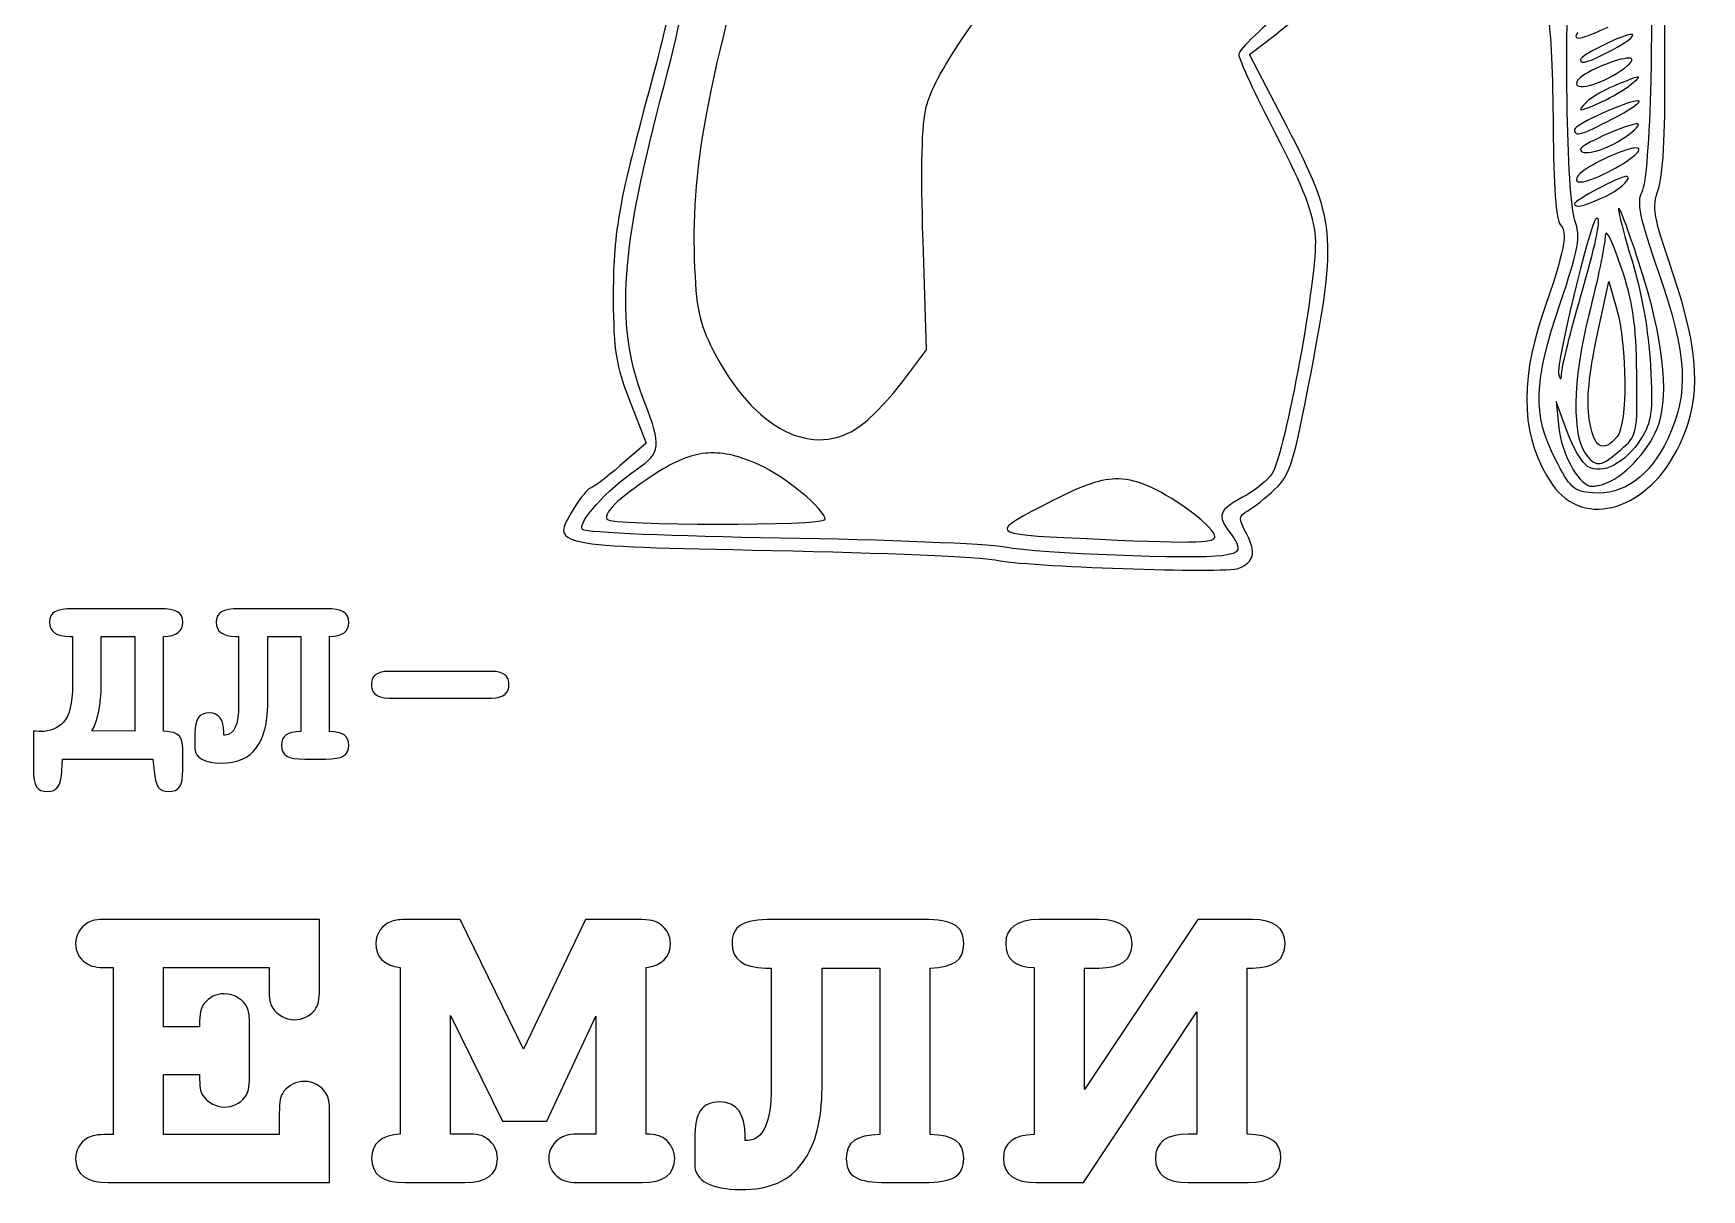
# Model space of a CAD drawing. Extents: x 3 to 90, y 5 to 114.
# Drawn here: x 54.22 to 89.56, y 5.47 to 29.95 of the extents above; entities that cross this region are included whole.
import ezdxf

# ---------------------------------------------------------------- set-up
doc = ezdxf.new("R2010")
doc.units = 0
doc.layers.add('Layer_1', color=7, linetype='CONTINUOUS')

msp = doc.modelspace()

# ---------------------------------------------------------------- linework, layer by layer
at = {"layer": 'Layer_1', "color": 7}
for points in [[(88.783209, 29.136525), (88.77184, 31.207717), (89.231244, 31.193247)], [(80.780598, 27.973289), (79.981681, 29.510145), (80.281403, 29.730287)], [(72.655514, 22.605658), (73.14127, 23.25213), (73.066856, 25.564134)], [(87.341955, 23.531181), (87.592584, 24.701653), (87.592584, 24.701653)], [(87.592584, 24.701653), (87.756398, 24.130113)], [(66.85535, 22.164341), (67.202615, 21.27809), (66.653295, 20.802666)], [(86.703751, 21.537506), (86.476373, 22.161756), (86.535801, 21.601067)], [(56.895152, 17.77047), (55.060707, 17.77047)], [(60.414101, 17.77047), (58.585301, 17.77047)], [(54.992974, 17.18345), (55.026844, 17.18345), (55.038134, 17.18345), (55.049424, 17.18345), (55.049424, 16.15052)], [(55.659017, 17.18345), (56.370217, 17.18345), (56.370217, 15.17403), (55.461461, 15.18533)], [(55.659017, 16.15053), (55.659017, 17.18345)], [(56.979819, 15.17403), (56.979819, 17.18345)], [(58.500635, 17.18345), (58.528855, 17.18345), (58.568365, 17.18345), (58.568365, 15.73847)], [(59.183651, 15.73843), (59.183651, 17.18341), (59.883563, 17.18341), (59.883563, 15.16834)], [(60.493163, 15.16834), (60.493124, 17.18345)], [(63.921762, 16.44403), (61.754295, 16.44403)], [(61.754295, 15.87958), (63.921762, 15.87958)], [(54.377735, 15.16838), (54.332575, 15.16838), (54.270485, 15.17438), (54.259195, 15.17438), (54.253595, 15.17438), (54.219725, 15.17438), (54.219725, 14.36158)], [(57.642718, 15.12319), (57.642718, 14.80145)], [(58.280498, 15.09501), (58.274898, 15.09501), (58.252318, 15.09501), (58.252318, 15.15141)], [(54.823681, 14.34464), (54.834971, 14.58736), (56.754039, 14.58701)], [(56.754039, 14.58701), (56.776619, 14.33301)], [(57.386219, 14.36123), (57.386219, 14.69989)], [(59.968229, 14.58697), (60.41414, 14.58697)], [(60.278807, 9.73631), (60.278807, 11.18834), (55.804174, 11.18834)], [(67.024967, 11.18834), (65.918655, 11.18834), (64.604911, 8.44232), (63.261533, 11.18834), (62.1651, 11.18834)], [(73.079675, 11.18828), (69.879275, 11.18828)], [(76.793353, 11.18828), (75.51912, 11.18828)], [(80.043142, 11.18828), (78.887442, 11.18828), (76.487142, 7.59277), (76.487142, 10.161), (76.793353, 10.161)], [(55.804174, 10.17095), (55.912829, 10.17095), (55.912829, 6.63471), (55.804174, 6.63471)], [(57.740218, 8.94606), (57.740218, 8.91646), (56.979629, 8.91646), (56.979629, 10.17093), (59.212007, 10.17093), (59.212007, 9.73631)], [(61.9873, 10.17094), (61.9873, 6.64458)], [(67.202767, 6.64454), (67.202767, 10.1709)], [(69.731108, 10.161), (69.780498, 10.161), (69.849638, 10.161), (69.849638, 7.63228)], [(70.926295, 7.6323), (70.926295, 10.161), (72.151139, 10.161), (72.151139, 6.63463)], [(73.21794, 6.63463), (73.217964, 10.161)], [(75.420342, 10.17087), (75.420342, 6.63463)], [(79.934487, 6.64451), (79.934487, 10.161), (80.043142, 10.161)], [(75.469731, 5.61722), (76.467386, 5.61722), (78.867686, 9.23248), (78.867686, 6.64451), (78.680009, 6.64451)], [(58.797141, 7.87926), (58.797141, 8.94606)], [(63.0541, 9.15346), (64.160411, 6.92108), (65.0988, 6.92108), (66.135967, 9.14358), (66.135967, 6.64451), (65.829755, 6.64451)], [(63.360311, 6.6446), (63.0541, 6.6446), (63.0541, 9.15346)], [(59.429318, 7.08904), (59.429318, 6.63466), (56.979629, 6.63466), (56.979632, 7.90886)], [(56.979632, 7.90886), (57.740221, 7.90886), (57.740221, 7.87926)], [(55.804174, 5.61725), (60.496118, 5.61725), (60.496118, 7.08904)], [(68.229662, 6.55563), (68.229662, 5.99259)], [(69.345872, 6.50622), (69.335972, 6.50622), (69.296462, 6.50622), (69.296462, 6.60502)], [(62.086078, 5.61729), (63.360311, 5.61729)], [(65.829755, 5.61723), (67.113867, 5.61723)], [(72.299306, 5.61722), (73.079651, 5.61722)], [(78.680009, 5.61722), (79.954242, 5.61722)]]:
    msp.add_lwpolyline(points, dxfattribs=at)
for points in [[(88.031835, 29.92769)], [(87.971891, 29.426947)], [(88.212701, 29.029038)], [(88.207534, 28.526742)], [(88.144489, 28.031683)], [(88.130538, 27.52577)], [(87.950187, 26.924256)], [(87.802909, 26.249878)], [(87.357457, 26.037489)], [(87.541943, 25.72123)], [(68.516748, 21.066733)], [(77.21234, 20.520514)], [(64.294295, 16.16181)]]:
    msp.add_lwpolyline(points, close=True, dxfattribs=at)
for points in [[(69.934232, 33.877321), (68.539687, 29.178331), (68.146993, 27.185439), (68.220123, 25.17191)], [(73.135071, 28.395485), (73.333654, 29.118424), (73.941063, 30.010811), (76.325573, 33.083571)], [(80.281403, 29.730287), (80.446371, 29.851347), (81.438688, 30.661551), (82.486438, 31.53121)], [(88.268513, 31.302285), (88.51126, 31.082593), (88.523626, 30.947968), (88.481936, 28.964958)], [(67.49407, 28.508139), (68.000162, 30.44676), (68.025107, 30.618048), (67.84237, 30.887839)], [(86.709953, 28.512791), (86.689151, 30.54365), (86.699409, 30.638464), (86.962132, 30.840814)], [(67.690957, 30.508535), (67.690957, 30.401765), (67.495551, 29.594299), (67.25636, 28.714329)], [(80.910305, 30.609304), (80.275461, 30.108522), (79.755853, 29.613232), (79.755853, 29.509111)], [(86.307392, 30.253251), (86.362213, 30.063593), (86.410862, 29.03965), (86.415397, 27.977938)], [(86.93216, 29.97265), (86.818077, 29.788058), (86.988112, 29.818364), (87.582765, 30.088405)], [(88.031835, 29.92769), (87.787937, 29.877064), (86.995205, 29.486232), (86.995205, 29.398007)], [(87.673716, 29.605747), (87.942247, 29.747408), (88.133763, 29.891907), (88.099015, 29.926658)], [(88.099015, 29.926658), (88.090493, 29.935183), (88.066678, 29.934923), (88.031835, 29.92769)], [(79.755853, 29.509111), (79.755853, 29.404981), (80.108355, 28.642037), (80.538753, 27.813608)], [(87.971891, 29.426947), (87.69234, 29.396922), (87.026283, 29.109188), (86.932676, 28.957724)], [(86.995205, 29.398007), (86.995205, 29.288276), (87.177852, 29.344167), (87.673716, 29.605747)], [(87.756917, 29.102936), (88.001392, 29.253105), (88.140243, 29.396951), (88.065424, 29.422812)], [(88.065424, 29.422812), (88.044072, 29.430188), (88.011827, 29.431236), (87.971891, 29.426947)], [(86.932676, 28.957724), (86.792857, 28.731495), (87.296851, 28.820355), (87.756917, 29.102936)], [(88.212701, 29.029038), (88.178689, 29.02998), (88.056372, 28.983352), (87.820478, 28.890028)], [(88.074726, 28.88331), (88.192672, 28.97987), (88.246716, 29.028096), (88.212701, 29.029038)], [(88.642133, 26.644171), (88.739265, 26.912781), (88.790464, 27.816505), (88.783209, 29.136525)], [(67.25636, 28.714329), (66.603522, 26.312587), (66.500099, 25.709088), (66.504467, 24.320798)], [(87.820478, 28.890028), (87.541078, 28.779758), (87.228745, 28.606538), (87.126465, 28.505038)], [(87.439623, 28.502972), (87.649173, 28.597672), (87.935026, 28.76895), (88.074726, 28.88331)], [(88.481936, 28.964958), (88.455816, 27.722798), (88.378444, 26.751057), (88.293317, 26.593527)], [(67.173678, 22.128167), (66.554405, 23.699776), (66.629665, 25.196969), (67.49407, 28.508139)], [(73.066856, 25.564134), (73.017347, 27.105432), (73.040049, 28.049555), (73.135071, 28.395485)], [(86.875317, 25.993563), (86.794357, 26.220634), (86.722169, 27.319821), (86.709953, 28.512791)], [(88.207534, 28.526742), (87.999376, 28.530616), (86.868081, 28.024301), (86.868081, 27.914893)], [(87.126465, 28.505038), (86.900432, 28.28073), (86.947776, 28.280291), (87.439623, 28.502972)], [(87.674235, 28.145372), (88.012854, 28.32155), (88.265822, 28.489642), (88.236474, 28.518992)], [(88.236474, 28.518992), (88.231413, 28.524054), (88.221411, 28.526485), (88.207534, 28.526742)], [(81.285994, 22.766371), (81.840275, 25.67687), (81.809102, 25.995619), (80.780598, 27.973289)], [(86.415397, 27.977938), (86.420697, 26.725588), (86.473931, 25.997571), (86.566808, 25.904682)], [(86.868081, 27.914893), (86.868081, 27.758434), (87.007119, 27.79827), (87.674235, 28.145372)], [(88.144489, 28.031683), (87.876897, 27.982267), (86.995205, 27.590514), (86.995205, 27.502516)], [(87.857686, 27.704055), (88.087628, 27.851295), (88.249402, 27.998091), (88.217353, 28.030132)], [(88.217353, 28.030132), (88.208571, 28.038919), (88.182716, 28.038742), (88.144489, 28.031683)], [(80.538753, 27.813608), (81.136949, 26.662197), (81.333323, 26.148021), (81.373844, 25.631311)], [(86.995205, 27.502516), (86.995205, 27.343277), (87.466341, 27.453513), (87.857686, 27.704055)], [(87.995145, 27.493213), (87.556627, 27.357733), (87.023394, 27.072394), (86.93216, 26.924775)], [(87.653563, 27.055516), (88.152644, 27.319125), (88.377891, 27.560859), (88.130538, 27.52577)], [(88.130538, 27.52577), (88.0952, 27.520757), (88.050358, 27.510274), (87.995145, 27.493213)], [(86.93216, 26.924775), (86.808288, 26.724342), (87.140935, 26.784765), (87.653563, 27.055516)], [(87.950187, 26.924256), (87.825632, 26.924256), (86.868081, 26.416222), (86.868081, 26.350131)], [(87.45616, 26.472088), (87.81566, 26.628537), (88.13875, 26.924256), (87.950187, 26.924256)], [(88.293317, 26.593527), (88.174866, 26.374349), (88.238765, 26.068469), (88.650917, 24.879421)], [(88.949092, 24.879421), (88.539271, 26.078809), (88.506077, 26.267909), (88.642133, 26.644171)], [(86.868081, 26.350131), (86.868081, 26.253032), (87.029831, 26.286578), (87.45616, 26.472088)], [(87.802909, 26.249878), (87.778039, 26.224978), (87.90534, 25.723786), (88.086096, 25.135736)], [(88.268513, 24.990525), (88.037232, 25.708226), (87.82778, 26.274749), (87.802909, 26.249878)], [(86.566808, 25.904682), (86.733585, 25.73788), (86.662428, 25.379568), (86.184919, 23.980766)], [(87.315084, 26.016301), (87.185338, 25.886552), (86.477736, 22.942605), (86.529602, 22.748284)], [(86.562675, 24.231914), (86.959841, 25.413784), (87.000296, 25.643035), (86.875317, 25.993563)], [(86.995721, 24.368857), (87.306107, 25.444915), (87.428474, 26.009753), (87.357457, 26.037489)], [(87.357457, 26.037489), (87.347313, 26.041453), (87.333131, 26.034349), (87.315084, 26.016301)], [(81.373844, 25.631311), (81.433373, 24.872132), (80.737807, 21.063222), (80.461238, 20.6342)], [(87.515588, 25.64113), (87.508687, 25.45938), (87.353239, 24.717237), (87.170389, 23.992136)], [(87.541943, 25.72123), (87.526523, 25.721196), (87.51762, 25.694751), (87.515588, 25.64113)], [(87.849934, 25.018947), (87.693168, 25.482589), (87.588197, 25.721333), (87.541943, 25.72123)], [(68.220123, 25.17191), (68.258155, 24.124769), (68.318482, 23.83433), (68.62165, 23.240761)], [(88.086096, 25.135736), (88.291394, 24.467825), (88.437859, 23.637478), (88.475734, 22.923468)], [(88.186865, 22.754486), (88.175215, 23.796527), (88.105733, 24.262397), (87.849934, 25.018947)], [(88.654018, 21.677032), (88.875525, 22.348203), (88.737225, 23.536005), (88.268513, 24.990525)], [(88.650917, 24.879421), (89.258607, 23.126281), (89.300689, 22.355024), (88.842121, 21.370073)], [(89.105154, 21.262586), (89.560386, 22.240226), (89.518486, 23.213001), (88.949092, 24.879421)], [(66.504467, 24.320798), (66.507867, 23.243907), (66.560953, 22.91585), (66.85535, 22.164341)], [(86.455188, 20.946326), (85.976102, 21.892188), (85.997869, 22.551186), (86.562675, 24.231914)], [(86.599881, 22.796343), (86.608382, 22.936043), (86.786605, 23.643878), (86.995721, 24.368857)], [(87.756398, 24.130113), (87.983845, 23.337813), (87.99369, 21.684236), (87.772419, 21.417615)], [(86.184919, 23.980766), (85.684743, 22.515578), (85.754286, 21.324678), (86.39421, 20.406309)], [(87.170389, 23.992136), (86.821242, 22.607587), (86.803361, 21.402196), (87.125946, 21.013507)], [(87.178141, 21.785034), (87.119919, 22.173295), (87.173246, 22.742511), (87.341955, 23.531181)], [(68.62165, 23.240761), (69.47885, 21.56247), (70.752451, 20.913923), (71.747559, 21.648094)], [(80.522216, 20.301921), (80.843548, 20.602791), (80.922261, 20.856432), (81.285994, 22.766371)], [(86.529602, 22.748284), (86.570531, 22.594924), (86.5883, 22.606883), (86.599881, 22.796343)], [(87.845282, 21.135464), (88.195054, 21.437102), (88.201263, 21.466696), (88.186865, 22.754486)], [(88.475734, 22.923468), (88.528775, 21.923607), (88.503103, 21.728236), (88.27368, 21.364905)], [(71.747559, 21.648094), (71.98007, 21.819634), (72.388517, 22.250317), (72.655514, 22.605658)], [(67.018648, 20.734969), (67.50755, 21.067781), (67.525968, 21.234106), (67.173678, 22.128167)], [(86.535801, 21.601067), (86.591991, 21.071858), (86.930414, 20.436908), (87.193127, 20.368066)], [(87.772419, 21.417615), (87.469635, 21.052787), (87.269372, 21.176654), (87.178141, 21.785034)], [(87.566748, 20.440414), (87.976878, 20.607004), (88.495477, 21.196641), (88.654018, 21.677032)], [(86.39421, 20.406309), (87.075535, 19.428518), (88.453901, 19.863977), (89.105154, 21.262586)], [(87.144033, 20.781996), (87.02722, 20.853995), (86.828909, 21.194175), (86.703751, 21.537506)], [(88.27368, 21.364905), (87.95238, 20.856077), (87.447016, 20.595275), (87.144033, 20.781996)], [(88.842121, 21.370073), (88.474028, 20.579453), (87.906801, 20.170613), (87.248938, 20.221823)], [(68.516748, 21.066733), (68.186283, 21.04626), (67.865174, 20.921186), (67.493554, 20.687945)], [(69.59575, 20.81817), (69.186842, 21.00305), (68.847212, 21.087206), (68.516748, 21.066733)], [(87.248938, 20.221823), (86.850301, 20.252824), (86.768399, 20.327958), (86.455188, 20.946326)], [(87.125946, 21.013507), (87.335192, 20.761377), (87.430688, 20.777903), (87.845282, 21.135464)], [(65.855929, 19.44461), (65.71915, 19.57302), (66.365844, 20.29057), (67.018648, 20.734969)], [(66.653295, 20.802666), (66.351022, 20.541308), (66.065399, 20.325707), (66.018708, 20.323627)], [(67.493554, 20.687945), (66.708138, 20.195005), (66.281894, 19.807361), (66.369075, 19.666301)], [(70.993081, 19.660618), (70.991914, 19.869483), (70.148362, 20.568314), (69.59575, 20.81817)], [(77.21234, 20.520514), (76.850633, 20.528621), (76.458045, 20.385275), (75.819145, 20.060594)], [(77.876383, 20.348948), (77.634977, 20.45622), (77.429364, 20.515648), (77.21234, 20.520514)], [(80.461238, 20.6342), (80.370018, 20.49269), (80.088559, 20.265633), (79.835435, 20.129322)], [(66.018708, 20.323627), (65.97202, 20.321627), (65.809285, 20.118424), (65.656972, 19.871973)], [(79.247875, 19.292681), (79.247875, 19.48303), (78.460895, 20.089217), (77.876383, 20.348948)], [(79.947057, 19.845102), (80.066559, 19.912001), (80.325221, 20.117472), (80.522216, 20.301921)], [(87.193127, 20.368066), (87.258728, 20.350868), (87.427048, 20.383714), (87.566748, 20.440414)], [(65.656972, 19.871973), (65.179318, 19.099114), (65.168856, 19.101053), (69.879971, 19.004843)], [(75.819145, 20.060594), (74.437938, 19.358684), (74.440456, 19.354789), (76.392753, 19.261158)], [(79.835435, 20.129322), (79.330724, 19.857513), (79.290309, 19.743708), (79.569304, 19.374847)], [(79.923803, 19.347457), (79.745855, 19.691577), (79.748236, 19.733831), (79.947057, 19.845102)], [(70.040684, 19.266325), (67.805484, 19.302126), (65.922148, 19.382441), (65.855929, 19.44461)], [(66.369075, 19.666301), (66.454186, 19.528591), (70.993081, 19.522577), (70.993081, 19.660618)], [(74.803184, 19.072023), (74.419009, 19.143122), (72.275884, 19.230586), (70.040684, 19.266325)], [(76.392753, 19.261158), (78.725799, 19.149269), (79.247875, 19.15488), (79.247875, 19.292681)], [(79.569304, 19.374847), (79.832046, 19.027468), (79.804569, 18.94646), (79.406521, 18.893739)], [(79.755853, 18.626055), (80.080844, 18.764345), (80.125693, 18.957049), (79.923803, 19.347457)], [(69.879971, 19.004843), (72.203325, 18.957342), (74.325752, 18.866971), (74.595963, 18.803823)], [(74.595963, 18.803823), (75.201713, 18.662231), (79.493413, 18.514385), (79.755853, 18.626055)], [(79.406521, 18.893739), (78.789661, 18.812039), (75.525065, 18.938372), (74.803184, 19.072023)], [(55.060707, 17.77047), (54.693819, 17.77047), (54.563996, 17.69707), (54.563996, 17.48261)], [(57.386219, 17.48825), (57.386219, 17.69145), (57.250752, 17.77047), (56.895152, 17.77047)], [(58.585301, 17.77047), (58.224057, 17.77047), (58.094235, 17.69147), (58.094235, 17.48261)], [(60.899524, 17.47696), (60.899524, 17.69145), (60.769701, 17.77047), (60.414101, 17.77047)], [(54.563996, 17.48261), (54.563996, 17.28505), (54.705107, 17.18345), (54.992974, 17.18345)], [(56.979819, 17.18345), (57.256396, 17.18945), (57.386219, 17.29069), (57.386219, 17.48825)], [(58.094235, 17.48261), (58.094235, 17.28505), (58.229701, 17.18909), (58.500635, 17.18345)], [(60.493124, 17.18345), (60.78099, 17.19475), (60.899524, 17.27945), (60.899524, 17.47696)], [(61.754295, 16.44403), (61.45514, 16.44403), (61.381762, 16.31421), (61.381762, 16.16181)], [(64.294295, 16.16181), (64.294295, 16.31421), (64.226565, 16.44403), (63.921762, 16.44403)], [(55.049424, 16.15052), (55.049424, 15.76669), (54.987334, 15.51269), (54.857512, 15.36594)], [(55.461461, 15.18533), (55.585639, 15.39982), (55.653372, 15.74977), (55.659017, 16.15053)], [(61.381762, 16.16181), (61.381762, 16.01505), (61.455142, 15.87958), (61.754295, 15.87958)], [(63.921762, 15.87958), (64.209629, 15.87958), (64.294295, 16.00376), (64.294295, 16.16181)], [(57.947518, 15.56345), (57.727385, 15.56345), (57.642718, 15.43363), (57.642718, 15.12319)], [(58.252318, 15.15141), (58.252318, 15.42234), (58.150718, 15.56345), (57.947518, 15.56345)], [(58.568365, 15.73847), (58.568365, 15.30949), (58.472405, 15.10629), (58.280498, 15.09501)], [(58.946585, 14.82968), (59.104629, 15.03852), (59.183651, 15.34897), (59.183651, 15.73843)], [(54.857512, 15.36594), (54.738979, 15.23612), (54.57529, 15.16838), (54.377735, 15.16838)], [(57.386219, 14.69989), (57.397509, 15.07243), (57.318489, 15.16274), (56.979819, 15.17403)], [(59.883563, 15.16834), (59.595696, 15.16234), (59.477163, 15.07804), (59.477163, 14.88048)], [(59.477163, 14.88048), (59.477163, 14.66034), (59.606985, 14.58697), (59.968229, 14.58697)], [(60.41414, 14.58697), (60.76974, 14.58697), (60.899563, 14.66597), (60.899563, 14.88048)], [(60.899563, 14.88048), (60.899563, 15.07803), (60.781029, 15.1627), (60.493163, 15.16834)], [(57.642718, 14.80145), (57.642718, 14.61519), (57.845918, 14.5023), (58.195874, 14.5023)], [(58.195874, 14.5023), (58.551474, 14.5023), (58.78854, 14.6039), (58.946585, 14.82968)], [(54.219725, 14.36158), (54.219725, 14.01727), (54.298745, 13.89873), (54.518881, 13.89873)], [(54.518881, 13.89873), (54.722081, 13.89873), (54.801103, 14.01162), (54.823681, 14.34464)], [(56.776619, 14.33301), (56.804839, 14.01127), (56.883863, 13.89838), (57.087063, 13.89838)], [(57.087063, 13.89838), (57.307196, 13.89838), (57.386219, 14.02256), (57.386219, 14.36123)], [(55.369552, 11.11924), (55.211507, 11.02044), (55.112729, 10.86242), (55.112729, 10.68462)], [(55.804174, 11.18834), (55.537474, 11.18834), (55.468329, 11.17834), (55.369552, 11.11924)], [(61.8095, 11.14884), (61.611944, 11.08954), (61.473655, 10.88214), (61.473655, 10.68459)], [(62.1651, 11.18834), (61.967544, 11.18834), (61.8984, 11.17834), (61.8095, 11.14884)], [(67.4991, 11.08954), (67.390444, 11.16854), (67.291667, 11.18834), (67.024967, 11.18834)], [(67.716411, 10.68455), (67.716411, 10.84259), (67.637391, 10.99076), (67.4991, 11.08954)], [(69.879275, 11.18828), (69.247097, 11.18828), (69.019908, 11.05), (69.019908, 10.68452)], [(73.929164, 10.67464), (73.929164, 11.05), (73.701975, 11.18828), (73.079675, 11.18828)], [(75.51912, 11.18828), (75.054864, 11.18828), (74.817797, 11.01048), (74.817797, 10.68452)], [(77.494675, 10.67464), (77.494675, 11.01048), (77.247731, 11.18828), (76.793353, 11.18828)], [(80.734587, 10.67464), (80.734587, 11.01048), (80.49752, 11.18828), (80.043142, 11.18828)], [(55.112729, 10.68462), (55.112729, 10.5167), (55.191749, 10.36853), (55.33004, 10.26975)], [(61.473655, 10.68459), (61.473655, 10.38825), (61.651455, 10.22033), (61.9873, 10.17094)], [(67.202767, 10.1709), (67.538611, 10.2203), (67.716411, 10.38821), (67.716411, 10.68455)], [(69.019908, 10.68452), (69.019908, 10.3388), (69.256975, 10.17087), (69.731108, 10.161)], [(73.217964, 10.161), (73.72173, 10.1807), (73.929164, 10.32892), (73.929164, 10.67464)], [(74.817797, 10.68452), (74.817797, 10.34867), (75.015353, 10.18075), (75.420342, 10.17087)], [(76.793353, 10.161), (77.257609, 10.161), (77.494675, 10.3388), (77.494675, 10.67464)], [(80.043142, 10.161), (80.49752, 10.161), (80.734587, 10.3388), (80.734587, 10.67464)], [(55.33004, 10.26975), (55.438696, 10.19075), (55.547352, 10.17095), (55.804174, 10.17095)], [(58.263743, 9.61775), (58.09582, 9.61775), (57.937776, 9.53875), (57.838998, 9.41031)], [(58.757631, 9.30166), (58.688491, 9.47946), (58.481054, 9.61775), (58.263743, 9.61775)], [(59.212007, 9.73631), (59.212007, 9.50912), (59.231767, 9.40047), (59.291027, 9.31157)], [(60.180027, 9.27206), (60.259047, 9.38071), (60.278807, 9.46961), (60.278807, 9.73631)], [(57.838998, 9.41031), (57.759978, 9.30166), (57.740218, 9.20288), (57.740218, 8.94606)], [(58.797141, 8.94606), (58.797141, 9.14361), (58.787241, 9.20288), (58.757631, 9.30166)], [(59.291027, 9.31157), (59.389807, 9.1634), (59.567605, 9.06462), (59.745405, 9.06462)], [(59.745405, 9.06462), (59.913327, 9.06462), (60.08125, 9.14362), (60.180027, 9.27206)], [(57.740221, 7.87926), (57.740221, 7.64219), (57.750121, 7.55329), (57.809361, 7.46439)], [(58.698361, 7.42488), (58.777381, 7.53354), (58.797141, 7.61256), (58.797141, 7.87926)], [(57.809361, 7.46439), (57.908141, 7.31623), (58.085939, 7.21745), (58.263739, 7.21745)], [(58.263739, 7.21745), (58.431661, 7.21745), (58.599583, 7.29645), (58.698361, 7.42488)], [(59.528098, 7.55329), (59.449078, 7.44464), (59.429318, 7.35574), (59.429318, 7.08904)], [(59.96272, 7.76073), (59.78492, 7.76073), (59.636754, 7.68173), (59.528098, 7.55329)], [(60.417098, 7.51378), (60.318318, 7.67183), (60.14052, 7.76073), (59.96272, 7.76073)], [(60.496118, 7.08904), (60.496118, 7.3261), (60.476358, 7.42488), (60.417098, 7.51378)], [(69.849638, 7.63228), (69.849638, 6.88157), (69.681716, 6.52597), (69.345872, 6.50622)], [(70.511428, 6.04198), (70.788006, 6.40746), (70.926295, 6.95074), (70.926295, 7.6323)], [(68.763062, 7.32609), (68.377828, 7.32609), (68.229662, 7.0989), (68.229662, 6.55563)], [(69.296462, 6.60502), (69.296462, 7.07915), (69.118662, 7.32609), (68.763062, 7.32609)], [(55.369552, 6.56551), (55.211507, 6.46671), (55.112729, 6.30869), (55.112729, 6.13089)], [(55.804174, 6.63471), (55.557229, 6.63471), (55.468329, 6.61491), (55.369552, 6.56551)], [(61.9873, 6.64458), (61.611944, 6.63458), (61.384755, 6.44702), (61.384755, 6.13093)], [(63.834444, 6.5458), (63.725789, 6.6248), (63.636889, 6.6446), (63.360311, 6.6446)], [(64.051755, 6.13093), (64.051755, 6.29885), (63.972735, 6.44702), (63.834444, 6.5458)], [(65.395133, 6.56551), (65.237089, 6.47661), (65.138311, 6.30869), (65.138311, 6.13089)], [(65.829755, 6.64451), (65.572933, 6.64451), (65.493911, 6.62471), (65.395133, 6.56551)], [(67.588, 6.54574), (67.48922, 6.61484), (67.420078, 6.63464), (67.202767, 6.64454)], [(67.805311, 6.13087), (67.805311, 6.29879), (67.726291, 6.44696), (67.588, 6.54574)], [(72.151139, 6.63463), (71.647373, 6.62463), (71.439939, 6.47658), (71.439939, 6.13086)], [(73.92914, 6.13086), (73.92914, 6.47658), (73.721706, 6.62475), (73.21794, 6.63463)], [(75.420342, 6.63463), (74.98572, 6.62463), (74.768409, 6.45683), (74.768409, 6.13086)], [(78.680009, 6.64451), (78.225631, 6.64451), (77.988564, 6.46671), (77.988564, 6.13086)], [(80.645687, 6.14074), (80.645687, 6.47658), (80.438253, 6.62475), (79.934487, 6.64451)], [(55.112729, 6.13089), (55.112729, 5.79505), (55.349796, 5.61725), (55.804174, 5.61725)], [(61.384755, 6.13093), (61.384755, 5.79509), (61.621822, 5.61729), (62.086078, 5.61729)], [(63.360311, 5.61729), (63.814689, 5.61729), (64.051755, 5.78521), (64.051755, 6.13093)], [(65.138311, 6.13089), (65.138311, 5.96297), (65.217331, 5.8148), (65.355622, 5.71603)], [(67.113867, 5.61723), (67.568244, 5.61723), (67.805311, 5.79503), (67.805311, 6.13087)], [(69.197684, 5.46907), (69.819984, 5.46907), (70.234851, 5.64687), (70.511428, 6.04198)], [(71.439939, 6.13086), (71.439939, 5.74563), (71.667128, 5.61722), (72.299306, 5.61722)], [(73.079651, 5.61722), (73.701951, 5.61722), (73.92914, 5.75551), (73.92914, 6.13086)], [(74.768409, 6.13086), (74.768409, 5.79502), (75.015353, 5.61722), (75.469731, 5.61722)], [(77.988564, 6.13086), (77.988564, 5.79502), (78.225631, 5.61722), (78.680009, 5.61722)], [(79.954242, 5.61722), (80.40862, 5.61722), (80.645687, 5.79502), (80.645687, 6.14074)], [(65.355622, 5.71603), (65.454402, 5.64683), (65.592689, 5.61723), (65.829755, 5.61723)], [(68.229662, 5.99259), (68.229662, 5.66663), (68.585262, 5.46907), (69.197684, 5.46907)]]:
    msp.add_open_spline(points, degree=3, dxfattribs=at)

doc.saveas('drawing.dxf')
